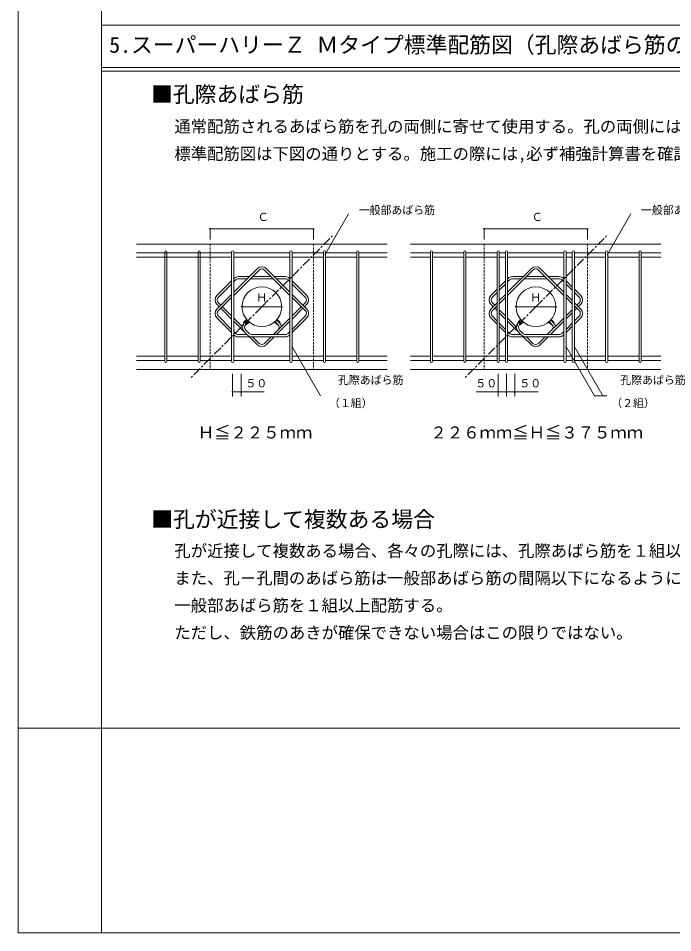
# Model space of a CAD drawing. Units: millimetres, scale not verified. Extents: x -5554 to 1990, y -5428 to 5334.
# Drawn here: x -5554 to -3754, y -5428 to -2915 of the extents above; entities that cross this region are included whole.
import ezdxf
from ezdxf.enums import TextEntityAlignment as Align

# ---------------------------------------------------------------- set-up
doc = ezdxf.new("R2010")
doc.units = ezdxf.units.MM
doc.header["$LTSCALE"] = 5
doc.linetypes.add('CHAIN1', pattern=[8, 5, -1, 1, -1])
doc.linetypes.add('DASHED1', pattern=[1.8, 1.2, -0.6])
for name, color, linetype, lineweight in [('0-3_5', 7, 'Continuous', 18), ('0-6_6', 7, 'Continuous', 18), ('0-7_waku', 7, 'Continuous', 18), ('8-3_DEFPOINTS', 7, 'Continuous', 18), ('8-9_0', 7, 'Continuous', 18)]:
    doc.layers.add(name, color=color, linetype=linetype, lineweight=lineweight)
doc.layers.add('8-7_MOJI', color=7, linetype='Continuous')
doc.styles.add('ＭＳ ゴシック', font='')
doc.styles.get('ＭＳ ゴシック').set_extended_font_data('MS Gothic')

msp = doc.modelspace()

# ---------------------------------------------------------------- linework, layer by layer
at = {"layer": '0-3_5'}
for p, q in [((-5325.258, -4805.845), (-5325.258, -652.03)), ((-5325.258, -2933.858), (-1797.81, -2933.858)), ((-5325.258, -3060.358), (-1797.81, -3060.358)), ((-4710.923, -3565.452), (-4645.731, -3452.536)), ((-3934.818, -3565.452), (-3869.626, -3452.536)), ((-5028.017, -3494.105), (-5024.829, -3494.105)), ((-5026.423, -3523.02), (-5026.423, -3494.105)), ((-5026.423, -3494.105), (-4741.996, -3494.105)), ((-4740.403, -3494.105), (-4743.59, -3494.105)), ((-4741.996, -3523.02), (-4741.996, -3494.105)), ((-4274.403, -3494.105), (-4271.215, -3494.105)), ((-4272.809, -3494.105), (-3988.382, -3494.105)), ((-4272.809, -3523.02), (-4272.809, -3494.105)), ((-3986.789, -3494.105), (-3989.976, -3494.105)), ((-3988.382, -3523.02), (-3988.382, -3494.105)), ((-5228.46, -3535.77), (-4539.96, -3535.77)), ((-4475.304, -3535.77), (-3786.804, -3535.77)), ((-5228.46, -3560.097), (-4967.442, -3560.097)), ((-5151.042, -3858.6), (-5151.042, -3557.19)), ((-5145.228, -3858.6), (-5145.228, -3557.19)), ((-5059.242, -3858.6), (-5059.242, -3557.19)), ((-5053.428, -3858.6), (-5053.428, -3557.19)), ((-4967.442, -3858.6), (-4967.442, -3557.19)), ((-4961.628, -3858.6), (-4961.628, -3557.19)), ((-4961.628, -3560.097), (-4806.792, -3560.097)), ((-4806.792, -3858.6), (-4806.792, -3557.19)), ((-4800.978, -3858.6), (-4800.978, -3557.19)), ((-4800.978, -3560.097), (-4714.992, -3560.097)), ((-4714.992, -3858.6), (-4714.992, -3557.19)), ((-4709.178, -3858.6), (-4709.178, -3557.19)), ((-4709.178, -3560.097), (-4623.192, -3560.097)), ((-4623.192, -3858.6), (-4623.192, -3557.19)), ((-4617.378, -3858.6), (-4617.378, -3557.19)), ((-4617.378, -3560.097), (-4539.96, -3560.097)), ((-4475.304, -3560.097), (-4420.836, -3560.097)), ((-4420.836, -3858.6), (-4420.836, -3557.19)), ((-4414.869, -3858.6), (-4414.869, -3557.19)), ((-4414.869, -3560.097), (-4329.036, -3560.097)), ((-4329.036, -3858.6), (-4329.036, -3557.19)), ((-4323.069, -3858.6), (-4323.069, -3557.19)), ((-4323.069, -3560.097), (-4237.237, -3560.097)), ((-4237.237, -3557.19), (-4237.237, -3858.6)), ((-4231.27, -3557.19), (-4231.27, -3858.6)), ((-4231.27, -3560.097), (-4214.286, -3560.097)), ((-4214.286, -3557.19), (-4214.286, -3858.6)), ((-4208.319, -3557.19), (-4208.319, -3858.6)), ((-4208.319, -3560.097), (-4053.636, -3560.097)), ((-4053.636, -3557.19), (-4053.636, -3858.6)), ((-4047.67, -3557.19), (-4047.67, -3858.6)), ((-4047.67, -3560.097), (-4030.687, -3560.097)), ((-4030.687, -3557.19), (-4030.687, -3858.6)), ((-4024.719, -3557.19), (-4024.719, -3858.6)), ((-4024.719, -3560.097), (-3938.886, -3560.097)), ((-3938.886, -3858.6), (-3938.886, -3557.19)), ((-3932.92, -3858.6), (-3932.92, -3557.19)), ((-3932.92, -3560.097), (-3847.086, -3560.097)), ((-3847.086, -3858.6), (-3847.086, -3557.19)), ((-3841.12, -3858.6), (-3841.12, -3557.19)), ((-3841.12, -3560.097), (-3786.804, -3560.097)), ((-5228.46, -3571.572), (-4967.442, -3571.572)), ((-4961.628, -3571.572), (-4806.792, -3571.572)), ((-4800.978, -3571.572), (-4714.992, -3571.572)), ((-4709.178, -3571.572), (-4623.192, -3571.572)), ((-4617.378, -3571.572), (-4539.96, -3571.572)), ((-4475.304, -3571.572), (-4420.836, -3571.572)), ((-4414.869, -3571.572), (-4329.036, -3571.572)), ((-4323.069, -3571.572), (-4237.237, -3571.572)), ((-4231.27, -3571.572), (-4214.286, -3571.572)), ((-4231.27, -3571.572), (-4214.286, -3571.572)), ((-4208.319, -3571.572), (-4053.636, -3571.572)), ((-4208.319, -3571.572), (-4053.636, -3571.572)), ((-4047.67, -3571.572), (-4030.687, -3571.572)), ((-4047.67, -3571.572), (-4030.687, -3571.572)), ((-4024.719, -3571.572), (-3938.886, -3571.572)), ((-4024.719, -3571.572), (-3938.886, -3571.572)), ((-3932.92, -3571.572), (-3847.086, -3571.572)), ((-3932.92, -3571.572), (-3847.086, -3571.572)), ((-3841.12, -3571.572), (-3786.804, -3571.572)), ((-3841.12, -3571.572), (-3786.804, -3571.572)), ((-4896.182, -3602.846), (-4961.628, -3668.291)), ((-4891.934, -3607.094), (-4961.628, -3676.788)), ((-4876.486, -3607.094), (-4806.792, -3676.788)), ((-4872.237, -3602.846), (-4806.792, -3668.291)), ((-4143.027, -3602.846), (-4208.319, -3668.138)), ((-4138.779, -3607.094), (-4208.319, -3676.634)), ((-4123.33, -3607.094), (-4053.636, -3676.788)), ((-4119.082, -3602.846), (-4053.636, -3668.291)), ((-4967.442, -3637.029), (-5007.798, -3677.385)), ((-4960.52, -3630.107), (-4961.628, -3631.215)), ((-4956.271, -3634.355), (-4961.628, -3639.712)), ((-4918.485, -3625.148), (-4948.547, -3625.148)), ((-4924.493, -3631.156), (-4948.547, -3631.156)), ((-4884.21, -3631.156), (-4915.996, -3631.156)), ((-4884.21, -3625.148), (-4909.988, -3625.148)), ((-4884.21, -3625.148), (-4858.432, -3625.148)), ((-4884.21, -3631.156), (-4852.424, -3631.156)), ((-4849.935, -3625.148), (-4819.872, -3625.148)), ((-4843.927, -3631.156), (-4819.872, -3631.156)), ((-4812.148, -3634.355), (-4806.792, -3639.712)), ((-4807.9, -3630.107), (-4806.792, -3631.215)), ((-4800.978, -3637.029), (-4760.621, -3677.385)), ((-4214.286, -3637.029), (-4231.27, -3654.012)), ((-4207.365, -3630.107), (-4208.319, -3631.062)), ((-4203.116, -3634.355), (-4208.319, -3639.558)), ((-4165.329, -3625.148), (-4195.392, -3625.148)), ((-4171.337, -3631.156), (-4195.392, -3631.156)), ((-4131.055, -3631.156), (-4162.841, -3631.156)), ((-4131.055, -3625.148), (-4156.833, -3625.148)), ((-4131.055, -3625.148), (-4105.276, -3625.148)), ((-4131.055, -3631.156), (-4099.268, -3631.156)), ((-4096.78, -3625.148), (-4066.717, -3625.148)), ((-4090.772, -3631.156), (-4066.717, -3631.156)), ((-4058.993, -3634.355), (-4053.636, -3639.712)), ((-4054.745, -3630.107), (-4053.636, -3631.215)), ((-4047.67, -3637.182), (-4030.687, -3654.165)), ((-4967.442, -3645.526), (-5003.548, -3681.632)), ((-4800.978, -3645.526), (-4764.871, -3681.632)), ((-4237.237, -3659.979), (-4254.643, -3677.385)), ((-4237.237, -3668.476), (-4250.393, -3681.632)), ((-4214.286, -3645.526), (-4231.27, -3662.509)), ((-4047.67, -3645.679), (-4030.687, -3662.662)), ((-4024.719, -3660.132), (-4007.466, -3677.385)), ((-4024.719, -3668.629), (-4011.716, -3681.632)), ((-4967.442, -3674.105), (-5007.797, -3714.46)), ((-4967.442, -3682.602), (-5003.548, -3718.708)), ((-4800.978, -3674.105), (-4760.623, -3714.46)), ((-4800.978, -3682.602), (-4764.871, -3718.708)), ((-4214.286, -3674.105), (-4231.27, -3691.088)), ((-4214.286, -3682.602), (-4231.27, -3699.585)), ((-4047.67, -3674.258), (-4030.687, -3691.241)), ((-4047.67, -3682.755), (-4030.687, -3699.738)), ((-5001.231, -3707.895), (-5007.797, -3701.329)), ((-4996.983, -3703.646), (-5003.548, -3697.081)), ((-4967.442, -3741.684), (-4996.983, -3712.143)), ((-4967.442, -3733.187), (-4992.735, -3707.895)), ((-4940.422, -3707.895), (-4937.234, -3707.895)), ((-4938.828, -3707.895), (-4829.591, -3707.895)), ((-4827.998, -3707.895), (-4831.185, -3707.895)), ((-4800.978, -3733.187), (-4775.685, -3707.895)), ((-4800.978, -3741.684), (-4771.437, -3712.143)), ((-4771.437, -3703.646), (-4764.871, -3697.081)), ((-4767.188, -3707.895), (-4760.623, -3701.329)), ((-4237.237, -3697.055), (-4254.642, -3714.46)), ((-4248.076, -3707.895), (-4254.642, -3701.329)), ((-4243.828, -3703.646), (-4250.393, -3697.081)), ((-4237.237, -3705.552), (-4250.393, -3718.708)), ((-4237.237, -3718.734), (-4243.828, -3712.143)), ((-4237.237, -3710.237), (-4239.579, -3707.895)), ((-4214.286, -3733.188), (-4231.27, -3716.204)), ((-4186.808, -3707.895), (-4183.62, -3707.895)), ((-4185.214, -3707.895), (-4075.977, -3707.895)), ((-4074.384, -3707.895), (-4077.571, -3707.895)), ((-4047.67, -3733.035), (-4030.687, -3716.051)), ((-4024.719, -3697.208), (-4007.468, -3714.46)), ((-4024.719, -3705.705), (-4011.716, -3718.708)), ((-4024.719, -3710.084), (-4022.53, -3707.895)), ((-4024.719, -3718.581), (-4018.281, -3712.143)), ((-4018.281, -3703.646), (-4011.716, -3697.081)), ((-4014.033, -3707.895), (-4007.468, -3701.329)), ((-4967.442, -3778.76), (-5007.797, -3738.405)), ((-4967.442, -3770.263), (-5003.548, -3734.157)), ((-4937.771, -3762.858), (-4961.628, -3739.001)), ((-4934.286, -3750.894), (-4926.311, -3742.919)), ((-4932.872, -3752.309), (-4924.896, -3744.333)), ((-4852.424, -3784.633), (-4806.792, -3739.001)), ((-4843.523, -3744.333), (-4835.547, -3752.309)), ((-4834.133, -3750.894), (-4842.109, -3742.919)), ((-4800.978, -3770.263), (-4764.871, -3734.157)), ((-4800.978, -3778.76), (-4760.621, -3738.404)), ((-4237.237, -3755.81), (-4254.642, -3738.405)), ((-4237.237, -3747.313), (-4250.393, -3734.157)), ((-4214.286, -3741.684), (-4231.27, -3724.701)), ((-4184.616, -3762.858), (-4208.319, -3739.155)), ((-4180.672, -3750.894), (-4172.696, -3742.919)), ((-4179.717, -3752.309), (-4171.741, -3744.333)), ((-4099.268, -3784.633), (-4053.636, -3739.001)), ((-4090.368, -3744.333), (-4082.392, -3752.309)), ((-4080.519, -3750.894), (-4088.495, -3742.919)), ((-4047.67, -3741.531), (-4030.687, -3724.548)), ((-4024.719, -3747.16), (-4011.716, -3734.157)), ((-4024.719, -3755.657), (-4007.466, -3738.404)), ((-4923.443, -3785.683), (-4961.628, -3747.498)), ((-4928.624, -3756.557), (-4920.648, -3748.581)), ((-4927.21, -3757.971), (-4919.234, -3749.995)), ((-4841.21, -3757.971), (-4849.186, -3749.995)), ((-4847.771, -3748.581), (-4839.796, -3756.557)), ((-4843.927, -3784.633), (-4806.792, -3747.498)), ((-4214.286, -3770.264), (-4231.27, -3753.28)), ((-4214.286, -3778.76), (-4231.27, -3761.777)), ((-4170.288, -3785.683), (-4208.319, -3747.651)), ((-4175.469, -3756.557), (-4167.493, -3748.581)), ((-4173.595, -3757.971), (-4165.62, -3749.995)), ((-4087.596, -3757.971), (-4095.572, -3749.995)), ((-4094.616, -3748.581), (-4086.641, -3756.557)), ((-4090.772, -3784.633), (-4053.636, -3747.498)), ((-4047.67, -3770.111), (-4030.687, -3753.127)), ((-4047.67, -3778.607), (-4030.687, -3761.624)), ((-4956.271, -3781.434), (-4961.628, -3776.078)), ((-4960.52, -3785.682), (-4961.628, -3784.574)), ((-4924.493, -3784.633), (-4948.547, -3784.633)), ((-4884.21, -3790.641), (-4948.547, -3790.641)), ((-4919.195, -3781.434), (-4928.624, -3772.005)), ((-4896.182, -3812.944), (-4918.485, -3790.641)), ((-4884.21, -3784.633), (-4911.471, -3784.633)), ((-4891.934, -3808.695), (-4909.988, -3790.641)), ((-4884.21, -3784.633), (-4819.872, -3784.633)), ((-4884.21, -3790.641), (-4819.872, -3790.641)), ((-4876.486, -3808.695), (-4858.432, -3790.641)), ((-4872.237, -3812.944), (-4849.935, -3790.641)), ((-4812.148, -3781.434), (-4806.792, -3776.077)), ((-4807.9, -3785.682), (-4806.792, -3784.574)), ((-4203.116, -3781.434), (-4208.319, -3776.231)), ((-4207.365, -3785.682), (-4208.319, -3784.727)), ((-4171.337, -3784.633), (-4195.392, -3784.633)), ((-4131.055, -3790.641), (-4195.392, -3790.641)), ((-4166.04, -3781.434), (-4175.469, -3772.005)), ((-4143.027, -3812.944), (-4165.329, -3790.641)), ((-4131.055, -3784.633), (-4158.316, -3784.633)), ((-4138.779, -3808.695), (-4156.833, -3790.641)), ((-4131.055, -3784.633), (-4066.717, -3784.633)), ((-4131.055, -3790.641), (-4066.717, -3790.641)), ((-4123.33, -3808.695), (-4105.276, -3790.641)), ((-4119.082, -3812.944), (-4096.78, -3790.641)), ((-4058.993, -3781.434), (-4053.636, -3776.077)), ((-4054.745, -3785.682), (-4053.636, -3784.574)), ((-4801.743, -3816.066), (-4722.548, -3953.234)), ((-4048.587, -3816.066), (-3969.393, -3953.234)), ((-4025.638, -3816.066), (-3946.443, -3953.234)), ((-5228.46, -3844.218), (-5151.042, -3844.218)), ((-5145.228, -3844.218), (-5059.242, -3844.218)), ((-5053.428, -3844.218), (-4967.442, -3844.218)), ((-4961.628, -3844.218), (-4806.792, -3844.218)), ((-4800.978, -3844.218), (-4714.992, -3844.218)), ((-4709.178, -3844.218), (-4623.192, -3844.218)), ((-4617.378, -3844.218), (-4539.96, -3844.218)), ((-4475.304, -3844.218), (-4420.836, -3844.218)), ((-4414.869, -3844.218), (-4329.036, -3844.218)), ((-4323.069, -3844.218), (-4237.237, -3844.218)), ((-4231.27, -3844.218), (-4214.286, -3844.218)), ((-4208.319, -3844.218), (-4053.636, -3844.218)), ((-4047.67, -3844.218), (-4030.687, -3844.218)), ((-4024.719, -3844.218), (-3938.886, -3844.218)), ((-3932.92, -3844.218), (-3847.086, -3844.218)), ((-3841.12, -3844.218), (-3786.804, -3844.218)), ((-5228.46, -3855.693), (-5151.042, -3855.693)), ((-5145.228, -3855.693), (-5059.242, -3855.693)), ((-5053.428, -3855.693), (-4967.442, -3855.693)), ((-4961.628, -3855.693), (-4806.792, -3855.693)), ((-4800.978, -3855.693), (-4714.992, -3855.693)), ((-4709.178, -3855.693), (-4623.192, -3855.693)), ((-4617.378, -3855.693), (-4539.96, -3855.693)), ((-4475.304, -3855.693), (-4420.836, -3855.693)), ((-4414.869, -3855.693), (-4329.036, -3855.693)), ((-4323.069, -3855.693), (-4237.237, -3855.693)), ((-4231.27, -3855.693), (-4214.286, -3855.693)), ((-4231.27, -3855.693), (-4214.286, -3855.693)), ((-4208.319, -3855.693), (-4053.636, -3855.693)), ((-4208.319, -3855.693), (-4053.636, -3855.693)), ((-4047.67, -3855.693), (-4030.687, -3855.693)), ((-4047.67, -3855.693), (-4030.687, -3855.693)), ((-4024.719, -3855.693), (-3938.886, -3855.693)), ((-4024.719, -3855.693), (-3938.886, -3855.693)), ((-3932.92, -3855.693), (-3847.086, -3855.693)), ((-3932.92, -3855.693), (-3847.086, -3855.693)), ((-3841.12, -3855.693), (-3786.804, -3855.693)), ((-3841.12, -3855.693), (-3786.804, -3855.693)), ((-5228.46, -3880.02), (-4539.96, -3880.02)), ((-4964.535, -3892.77), (-4964.535, -3954.547)), ((-4941.432, -3892.77), (-4941.432, -3954.547)), ((-4475.304, -3880.02), (-3786.804, -3880.02)), ((-4234.33, -3892.77), (-4234.33, -3954.547)), ((-4211.379, -3892.77), (-4211.379, -3954.547)), ((-4211.226, -3892.77), (-4211.226, -3954.547)), ((-4188.276, -3892.77), (-4188.276, -3954.547)), ((-4966.128, -3941.797), (-4962.941, -3941.797)), ((-4964.535, -3941.797), (-4941.432, -3941.797)), ((-4958.706, -3941.797), (-4877.682, -3941.797)), ((-4939.838, -3941.797), (-4943.025, -3941.797)), ((-4226.663, -3941.797), (-4294.993, -3941.797)), ((-4235.923, -3941.797), (-4232.736, -3941.797)), ((-4234.33, -3941.797), (-4211.226, -3941.797)), ((-4212.973, -3941.797), (-4209.786, -3941.797)), ((-4209.633, -3941.797), (-4212.82, -3941.797)), ((-4211.379, -3941.797), (-4188.276, -3941.797)), ((-4205.551, -3941.797), (-4124.527, -3941.797)), ((-4186.683, -3941.797), (-4189.87, -3941.797)), ((-3969.393, -3953.234), (-3935.414, -3953.234)), ((-5553.858, -4865.845), (1989.942, -4865.845))]:
    msp.add_line(p, q, dxfattribs=at)
at = {"layer": '0-3_5', "linetype": 'CHAIN1'}
for p, q in [((-4884.21, -3707.895), (-4689.135, -3512.82)), ((-4130.596, -3707.895), (-3935.521, -3512.82)), ((-4884.21, -3707.895), (-5079.285, -3902.97)), ((-4130.596, -3707.895), (-4325.67, -3902.97))]:
    msp.add_line(p, q, dxfattribs=at)
at = {"layer": '0-3_5', "linetype": 'DASHED1'}
for p, q in [((-5026.423, -3535.77), (-5026.423, -3880.02)), ((-4741.996, -3535.77), (-4741.996, -3880.02)), ((-4272.809, -3535.77), (-4272.809, -3880.02)), ((-3988.382, -3535.77), (-3988.382, -3880.02))]:
    msp.add_line(p, q, dxfattribs=at)
at = {"layer": '0-3_5'}
for centre in [(-4884.21, -3707.895), (-4130.596, -3707.895)]:
    msp.add_circle(centre, 54.618, dxfattribs=at)
for centre, radius, start, end in [((-5026.423, -3494.105), 1.594, 0, 180), ((-4272.809, -3494.105), 1.594, 0, 180), ((-4741.996, -3494.105), 1.594, 180, 0), ((-3988.382, -3494.105), 1.594, 180, 0), ((-5148.135, -3557.19), 2.983, 0, 180), ((-5056.335, -3557.19), 2.983, 0, 180), ((-4964.535, -3557.19), 2.983, 0, 180), ((-4803.885, -3557.19), 2.983, 0, 180), ((-4712.085, -3557.19), 2.983, 0, 180), ((-4620.285, -3557.19), 2.983, 0, 180), ((-4417.93, -3557.19), 2.983, 0, 180), ((-4326.129, -3557.19), 2.983, 0, 180), ((-4234.329, -3557.19), 2.983, 0, 180), ((-4211.379, -3557.19), 2.983, 0, 180), ((-4050.729, -3557.19), 2.983, 0, 180), ((-4027.78, -3557.19), 2.983, 0, 180), ((-3935.979, -3557.19), 2.983, 0, 180), ((-3844.179, -3557.19), 2.983, 0, 180), ((-4884.21, -3614.818), 16.932, 45, 135), ((-4884.21, -3614.818), 10.924, 45, 135), ((-4131.055, -3614.818), 16.932, 45, 135), ((-4131.055, -3614.818), 10.924, 45, 135), ((-4948.547, -3642.08), 16.932, 90, 135), ((-4948.547, -3642.08), 10.924, 90, 135), ((-4819.872, -3642.08), 16.932, 45, 90), ((-4819.872, -3642.08), 10.924, 45, 90), ((-4195.392, -3642.08), 16.932, 90, 135), ((-4195.392, -3642.08), 10.924, 90, 135), ((-4066.717, -3642.08), 16.932, 45, 90), ((-4066.717, -3642.08), 10.924, 45, 90), ((-4995.824, -3689.357), 16.932, 135, 225), ((-4995.824, -3689.357), 10.924, 135, 225), ((-4772.595, -3689.357), 10.924, 315, 45), ((-4772.595, -3689.357), 16.932, 315, 45), ((-4242.669, -3689.357), 16.932, 135, 225), ((-4242.669, -3689.357), 10.924, 135, 225), ((-4019.44, -3689.357), 10.924, 315, 45), ((-4019.44, -3689.357), 16.932, 315, 45), ((-4995.824, -3726.433), 16.932, 135, 225), ((-4995.824, -3726.433), 10.924, 135, 225), ((-4938.828, -3707.895), 1.594, 0, 180), ((-4829.591, -3707.895), 1.594, 180, 0), ((-4772.595, -3726.433), 10.924, 315, 45), ((-4772.595, -3726.433), 16.932, 315, 45), ((-4242.669, -3726.433), 16.932, 135, 225), ((-4242.669, -3726.433), 10.924, 135, 225), ((-4185.214, -3707.895), 1.594, 0, 180), ((-4075.977, -3707.895), 1.594, 180, 0), ((-4019.44, -3726.433), 10.924, 315, 45), ((-4019.44, -3726.433), 16.932, 315, 45), ((-4920.9, -3764.281), 16.932, 135, 225), ((-4920.9, -3764.281), 10.924, 135, 225), ((-4930.328, -3773.71), 16.932, 85.14672, 85.17777), ((-4847.52, -3764.281), 10.924, 315, 45), ((-4847.52, -3764.281), 16.932, 4.82223, 45), ((-4167.744, -3764.281), 16.932, 135, 225), ((-4167.744, -3764.281), 10.924, 135, 225), ((-4177.173, -3773.71), 16.932, 85.14672, 85.17777), ((-4094.365, -3764.281), 10.924, 315, 45), ((-4094.365, -3764.281), 16.932, 4.82223, 45), ((-4948.547, -3773.71), 16.932, 225, 270), ((-4948.547, -3773.71), 10.924, 225, 270), ((-4911.471, -3773.71), 16.932, 225, 270), ((-4911.471, -3773.71), 10.924, 225, 270), ((-4856.948, -3773.71), 10.924, 270, 315), ((-4819.872, -3773.71), 10.924, 270, 315), ((-4819.872, -3773.71), 16.932, 270, 315), ((-4195.392, -3773.71), 16.932, 225, 270), ((-4195.392, -3773.71), 10.924, 225, 270), ((-4158.316, -3773.71), 16.932, 225, 270), ((-4158.316, -3773.71), 10.924, 225, 270), ((-4103.793, -3773.71), 10.924, 270, 315), ((-4066.717, -3773.71), 10.924, 270, 315), ((-4066.717, -3773.71), 16.932, 270, 315), ((-4884.21, -3800.971), 16.932, 225, 315), ((-4884.21, -3800.971), 10.924, 225, 315), ((-4131.055, -3800.971), 16.932, 225, 315), ((-4131.055, -3800.971), 10.924, 225, 315), ((-5148.135, -3858.6), 2.983, 180, 0), ((-5056.335, -3858.6), 2.983, 180, 0), ((-4964.535, -3858.6), 2.983, 180, 0), ((-4803.885, -3858.6), 2.983, 180, 0), ((-4712.085, -3858.6), 2.983, 180, 0), ((-4620.285, -3858.6), 2.983, 180, 0), ((-4417.93, -3858.6), 2.983, 180, 0), ((-4326.129, -3858.6), 2.983, 180, 0), ((-4234.329, -3858.6), 2.983, 180, 0), ((-4211.379, -3858.6), 2.983, 180, 0), ((-4050.729, -3858.6), 2.983, 180, 0), ((-4027.78, -3858.6), 2.983, 180, 0), ((-3935.979, -3858.6), 2.983, 180, 0), ((-3844.179, -3858.6), 2.983, 180, 0), ((-4964.535, -3941.797), 1.594, 0, 180), ((-4941.432, -3941.797), 1.594, 180, 0), ((-4234.33, -3941.797), 1.594, 0, 180), ((-4211.379, -3941.797), 1.594, 0, 180), ((-4211.226, -3941.797), 1.594, 180, 0), ((-4188.276, -3941.797), 1.594, 180, 0)]:
    msp.add_arc(centre, radius, start, end, dxfattribs=at)
at = {"layer": '0-6_6'}
msp.add_line((-5553.858, -94.406), (-5553.858, -5428.406), dxfattribs=at)
at = {"layer": '0-7_waku'}
msp.add_line((-5325.258, -5199.806), (-5325.258, -652.03), dxfattribs=at)
at = {"layer": '8-3_DEFPOINTS'}
for p, q in [((-5553.858, -94.406), (-5553.858, -5428.406)), ((-5325.258, -5199.806), (-5325.258, -5428.406)), ((-5553.858, -5428.406), (1989.942, -5428.406))]:
    msp.add_line(p, q, dxfattribs=at)
at = {"layer": '8-9_0'}
msp.add_line((-1797.81, -3050.358), (-5325.258, -3050.358), dxfattribs=at)

# ---------------------------------------------------------------- texts
at = {"layer": '0-3_5', "style": 'ＭＳ ゴシック'}
for s, height, p in [('■孔際あばら筋', 43.99, (-5188.841, -3159.156)), ('\u3000通常配筋されるあばら筋を孔の両側に寄せて使用する。孔の両側には,必ず孔際あばら筋を１組以上配筋する。', 32.99, (-5169.748, -3238.904)), ('\u3000標準配筋図は下図の通りとする。施工の際には,必ず補強計算書を確認し,孔際あばら筋の配筋に注意する。', 32.99, (-5169.748, -3313.904)), ('一般部あばら筋', 21.99, (-4617.882, -3459.965)), ('一般部あばら筋', 21.99, (-3841.777, -3459.965)), ('Ｃ', 21.99, (-4895.675, -3478.795)), ('Ｃ', 21.99, (-4142.061, -3478.795)), ('Ｈ', 21.99, (-4899.859, -3700.235)), ('Ｈ', 21.99, (-4146.245, -3700.235)), ('孔際あばら筋', 21.99, (-4674.895, -3927.14)), ('孔際あばら筋', 21.99, (-3898.79, -3927.14)), ('５０', 21.99, (-4929.32, -3936.104)), ('５０', 21.99, (-4297.142, -3936.104)), ('５０', 21.99, (-4176.165, -3936.104)), ('（１組）', 21.99, (-4699.706, -3990.557)), ('（２組）', 21.99, (-3923.601, -3990.557)), ('Ｈ≦２２５ｍｍ', 32.99, (-5060.192, -4080.004)), ('２２６ｍｍ≦Ｈ≦３７５ｍｍ', 32.99, (-4420.569, -4080.004)), ('■孔が近接して複数ある場合', 43.99, (-5188.364, -4327.266)), ('\u3000孔が近接して複数ある場合、各々の孔際には、孔際あばら筋を１組以上配筋する。', 32.99, (-5169.748, -4405.219)), ('\u3000また、孔－孔間のあばら筋は一般部あばら筋の間隔以下になるようにし、一般部', 32.99, (-5169.748, -4480.219)), ('\u3000一般部あばら筋を１組以上配筋する。', 32.99, (-5169.748, -4555.219)), ('\u3000ただし、鉄筋のあきが確保できない場合はこの限りではない。', 32.99, (-5169.748, -4630.219))]:
    msp.add_text(s, height=height, dxfattribs=at).set_placement(p, align=Align.BOTTOM_LEFT)
at = {"layer": '8-7_MOJI', "style": 'ＭＳ ゴシック'}
msp.add_text('5.スーパーハリーＺ Ｍタイプ標準配筋図（孔際あばら筋の配筋要領）', height=43.99, dxfattribs=at).set_placement((-5303.797, -3023.286), align=Align.BOTTOM_LEFT)

doc.saveas('drawing.dxf')
